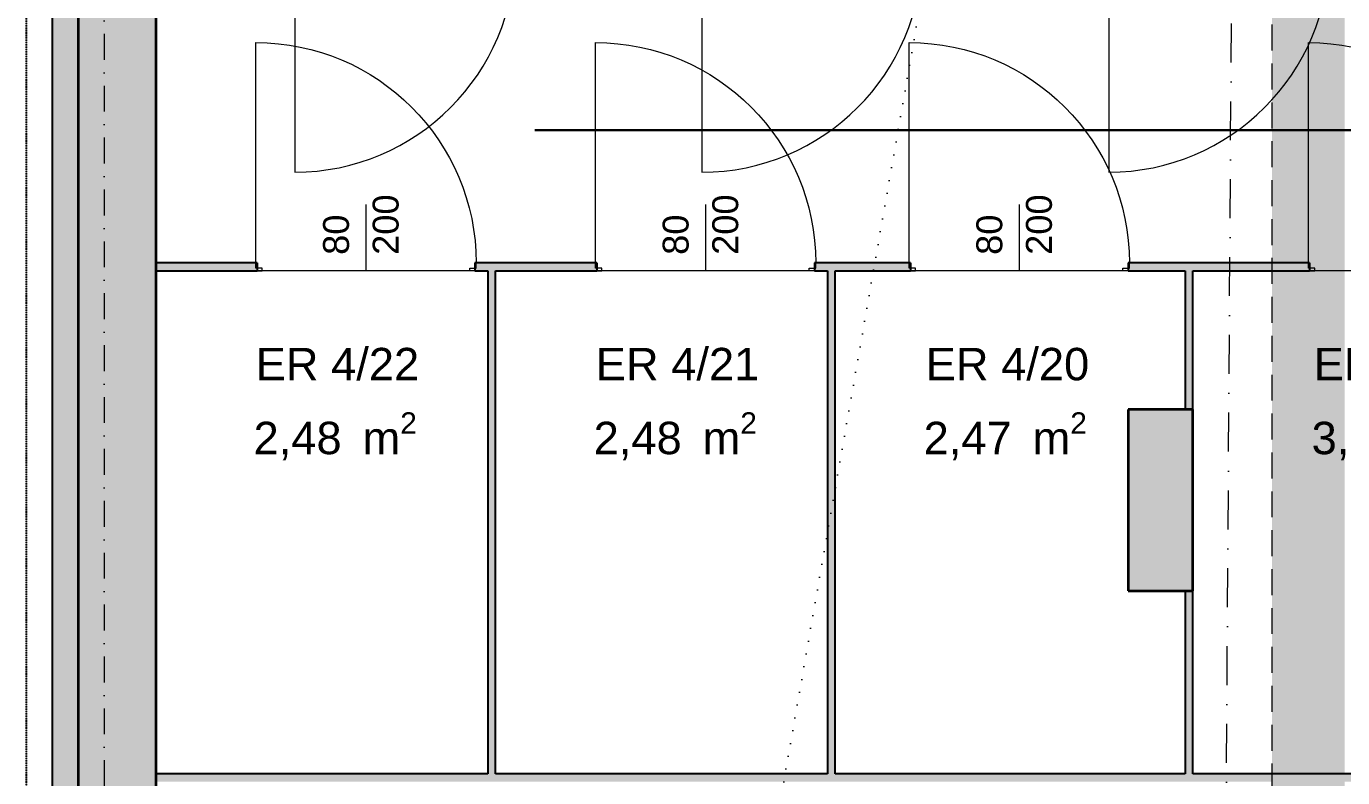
# Model space of a CAD drawing. Header units: millimetres. Extents: x 32522367 to 32638135, y 41424826 to 41540167.
# Drawn here: x 32545868 to 32550946, y 41482673 to 41485571 of the extents above; entities that cross this region are included whole.
import ezdxf
from ezdxf.enums import TextEntityAlignment as Align

# ---------------------------------------------------------------- set-up
doc = ezdxf.new("R2010")
doc.units = ezdxf.units.MM
for name, pattern in [('Punktlinie weit', [0.05, 0, -0.05]), ('Raster', [0.2, 0.1, -0.05, 0, -0.05]), ('Schnittlinie', [0.3, 0.15, -0.075, 0, -0.075]), ('Strichlinie eng', [0.1, 0.075, -0.025]), ('Strichlinie mittel', [0.15, 0.1, -0.05]), ('Strichlinie weit', [0.2, 0.15, -0.05])]:
    doc.linetypes.add(name, pattern=pattern)
for name, color, linetype in [('000 Achsraster Haupt', 251, 'Continuous'), ('110 Wand Aussen', 251, 'Continuous'), ('120 Wand Innen tragend', 251, 'Continuous'), ('130 Wand Innen', 251, 'Continuous'), ('220 Bodenaufbau', 251, 'Continuous'), ('240 Unterdaemmung', 251, 'Continuous'), ('715 Lueftung', 251, 'Continuous'), ('811 Raum 2.Erschließung_ Nebenräume_Allg.räume_Technik', 251, 'Continuous'), ('851 Marker Schnitt', 251, 'Continuous'), ('955 Polierplan Beschriftung', 251, 'Continuous'), ('Archicad Tür-Marker', 251, 'Continuous'), ('Archicad Türen', 251, 'Continuous')]:
    doc.layers.add(name, color=color, linetype=linetype)
for name, color, linetype, lineweight in [('000 Achsraster Haupt_Stift_Nr__1', 251, 'Continuous', 13), ('110 Wand Aussen_Stift_Nr__24', 251, 'Continuous', 13), ('110 Wand Aussen_Stift_Nr__29', 251, 'Continuous', 13), ('110 Wand Aussen_Stift_Nr__7', 251, 'Continuous', 25), ('110 Wand Aussen_Stift_Nr__8', 251, 'Continuous', 35), ('120 Wand Innen tragend_Stift_Nr__24', 251, 'Continuous', 13), ('120 Wand Innen tragend_Stift_Nr__8', 251, 'Continuous', 35), ('130 Wand Innen_Stift_Nr__26', 251, 'Continuous', 13), ('130 Wand Innen_Stift_Nr__7', 251, 'Continuous', 25), ('220 Bodenaufbau_Stift_Nr__6', 251, 'Continuous', 13), ('240 Unterdaemmung_Stift_Nr__6', 251, 'Continuous', 13), ('681 Fluchtlinien_Stift_Nr__10', 251, 'Continuous', 25), ('715 Lueftung_Stift_Nr__104', 251, 'Continuous', 18), ('851 Marker Schnitt_Stift_Nr__1', 251, 'Continuous', 13), ('955 Polierplan Beschriftung_Stift_Nr__1', 251, 'Continuous', 13), ('Archicad Raumstempel_Stift_Nr__1', 251, 'Continuous', 13), ('Archicad Tür-Marker_Stift_Nr__1', 251, 'Continuous', 13), ('Archicad Türen_Stift_Nr__1', 251, 'Continuous', 13), ('Archicad Türen_Stift_Nr__7', 251, 'Continuous', 25)]:
    doc.layers.add(name, color=color, linetype=linetype, lineweight=lineweight)
doc.layers.add('E_NACHRTECH', color=3, linetype='Continuous', true_color=0x00fa00)
doc.styles.add('ERSTELLTER_STIL_1', font='arial.ttf')

# ---------------------------------------------------------------- blocks, each defined once
blk = doc.blocks.new('ER 4_22__65', base_point=(13.0879, 40.3731))
at = {"layer": 'Archicad Raumstempel_Stift_Nr__1', "color": 7, "lineweight": 13, "insert": (12.7752, 40.4077), "char_height": 0.125, "attachment_point": 1, "rotation": 343.6401, "style": 'ERSTELLTER_STIL_1'}
blk.add_mtext('\\A1;{\\pql;\\pt0,0.05;\\fArial|b0|i0|c0|p0;\\W1.000000;2,48\\fArial|b0|i0|c0|p0;\\W1.000000;\\A1{\\H.66x;\\S^  ;}\\fArial|b0|i0|c0|p0;\\W1.000000; m\\fArial|b0|i0|c0|p0;\\W1.000000;\\A1{\\H.66x;\\S2^  ;}}', dxfattribs=at)
at = {"layer": 'Archicad Raumstempel_Stift_Nr__1', "color": 7, "lineweight": 13, "style": 'ERSTELLTER_STIL_1'}
for tag, p in [('ROOM_NAME', (12.8529, 40.6438)), ('DUMMY_890', (13.4473, 40.4979)), ('DUMMY_891', (12.7838, 40.4368))]:
    blk.add_attdef(tag, text='', height=0.125, rotation=343.6401, dxfattribs=at).set_placement(p, align=Align.TOP_LEFT)
blk = doc.blocks.new('ER 4_21__66', base_point=(14.3466, 40.0036))
at = {"layer": 'Archicad Raumstempel_Stift_Nr__1', "color": 7, "lineweight": 13, "insert": (14.0339, 40.0382), "char_height": 0.125, "attachment_point": 1, "rotation": 343.6401, "style": 'ERSTELLTER_STIL_1'}
blk.add_mtext('\\A1;{\\pql;\\pt0,0.05;\\fArial|b0|i0|c0|p0;\\W1.000000;2,48\\fArial|b0|i0|c0|p0;\\W1.000000;\\A1{\\H.66x;\\S^  ;}\\fArial|b0|i0|c0|p0;\\W1.000000; m\\fArial|b0|i0|c0|p0;\\W1.000000;\\A1{\\H.66x;\\S2^  ;}}', dxfattribs=at)
at = {"layer": 'Archicad Raumstempel_Stift_Nr__1', "color": 7, "lineweight": 13, "style": 'ERSTELLTER_STIL_1'}
for tag, p in [('ROOM_NAME', (14.1117, 40.2743)), ('DUMMY_890', (14.706, 40.1284)), ('DUMMY_891', (14.0425, 40.0673))]:
    blk.add_attdef(tag, text='', height=0.125, rotation=343.6401, dxfattribs=at).set_placement(p, align=Align.TOP_LEFT)
blk = doc.blocks.new('ER 4_20__67', base_point=(15.5677, 39.6452))
at = {"layer": 'Archicad Raumstempel_Stift_Nr__1', "color": 7, "lineweight": 13, "insert": (15.2551, 39.6797), "char_height": 0.125, "attachment_point": 1, "rotation": 343.6401, "style": 'ERSTELLTER_STIL_1'}
blk.add_mtext('\\A1;{\\pql;\\pt0,0.05;\\fArial|b0|i0|c0|p0;\\W1.000000;2,47\\fArial|b0|i0|c0|p0;\\W1.000000;\\A1{\\H.66x;\\S^  ;}\\fArial|b0|i0|c0|p0;\\W1.000000; m\\fArial|b0|i0|c0|p0;\\W1.000000;\\A1{\\H.66x;\\S2^  ;}}', dxfattribs=at)
at = {"layer": 'Archicad Raumstempel_Stift_Nr__1', "color": 7, "lineweight": 13, "style": 'ERSTELLTER_STIL_1'}
for tag, p in [('ROOM_NAME', (15.3328, 39.9159)), ('DUMMY_890', (15.9272, 39.77)), ('DUMMY_891', (15.2637, 39.7088))]:
    blk.add_attdef(tag, text='', height=0.125, rotation=343.6401, dxfattribs=at).set_placement(p, align=Align.TOP_LEFT)
blk = doc.blocks.new('ER 4_19__68', base_point=(17.0039, 39.2236))
at = {"layer": 'Archicad Raumstempel_Stift_Nr__1', "color": 7, "lineweight": 13, "insert": (16.6912, 39.2581), "char_height": 0.125, "attachment_point": 1, "rotation": 343.6401, "style": 'ERSTELLTER_STIL_1'}
blk.add_mtext('\\A1;{\\pql;\\pt0,0.05;\\fArial|b0|i0|c0|p0;\\W1.000000;3,39\\fArial|b0|i0|c0|p0;\\W1.000000;\\A1{\\H.66x;\\S^  ;}\\fArial|b0|i0|c0|p0;\\W1.000000; m\\fArial|b0|i0|c0|p0;\\W1.000000;\\A1{\\H.66x;\\S2^  ;}}', dxfattribs=at)
at = {"layer": 'Archicad Raumstempel_Stift_Nr__1', "color": 7, "lineweight": 13, "style": 'ERSTELLTER_STIL_1'}
for tag, p in [('ROOM_NAME', (16.769, 39.4943)), ('DUMMY_890', (17.3633, 39.3484)), ('DUMMY_891', (16.6998, 39.2872))]:
    blk.add_attdef(tag, text='', height=0.125, rotation=343.6401, dxfattribs=at).set_placement(p, align=Align.TOP_LEFT)
blk = doc.blocks.new('Decke_16', base_point=(24.3313, 82.1748))
at = {"layer": '220 Bodenaufbau_Stift_Nr__6', "color": 7, "linetype": 'Continuous', "lineweight": 13, "flags": 128}
blk.add_lwpolyline([(10.1971, 34.0265), (24.3313, 82.1748), (27.0947, 81.3636), (27.827, 83.8583), (30.4177, 83.0978), (29.6854, 80.6031), (63.8728, 70.5671)], dxfattribs=at)
blk = doc.blocks.new('Decke_117', base_point=(10.5272, 34.0859))
at = {"layer": '240 Unterdaemmung_Stift_Nr__6', "color": 7, "linetype": 'Strichlinie eng', "lineweight": 13, "flags": 128}
blk.add_lwpolyline([(10.5272, 34.0859), (19.0562, 63.1399), (21.9635, 62.2865), (22.2593, 63.2939), (26.7402, 61.9785), (24.7136, 55.0749), (22.6179, 47.9361), (22.5037, 47.9696), (22.3305, 47.3795), (22.0129, 47.4727), (21.7313, 46.5132), (22.163, 46.3865), (17.9155, 31.917)], close=True, dxfattribs=at)
blk.add_lwpolyline([(10.5272, 34.0859), (19.0562, 63.1399), (21.9635, 62.2865), (22.2593, 63.2939), (26.7402, 61.9785), (24.7136, 55.0749), (22.6179, 47.9361), (22.5037, 47.9696), (22.3305, 47.3795), (22.0129, 47.4727), (21.7313, 46.5132), (22.163, 46.3865), (17.9155, 31.917)], close=True, dxfattribs=at)
blk = doc.blocks.new('Wand_50', base_point=(16.2553, 39.3975))
at = {"layer": '120 Wand Innen tragend_Stift_Nr__24', "linetype": 'Continuous', "lineweight": 13}
blk.add_hatch(color=92, dxfattribs=at).paths.add_polyline_path([(16.0154, 39.468), (15.8182, 38.7963), (16.0581, 38.7259), (16.2553, 39.3975)])
at = {"layer": '120 Wand Innen tragend_Stift_Nr__8', "color": 7, "linetype": 'Continuous', "lineweight": 35, "flags": 128}
for points in [[(16.0154, 39.468), (15.8182, 38.7963)], [(16.2553, 39.3975), (16.0154, 39.468)], [(16.0581, 38.7259), (16.2553, 39.3975)], [(15.8182, 38.7963), (16.0581, 38.7259)]]:
    blk.add_lwpolyline(points, dxfattribs=at)
blk = doc.blocks.new('Blockrahmentür 1-Fl 27_3')
at = {"layer": 'Archicad Türen_Stift_Nr__1', "color": 7, "linetype": 'Continuous', "lineweight": 13}
for p, q in [((0.425, 0), (0.425, 0.85)), ((-0.425, -0.02), (-0.425, 0)), ((-0.425, 0), (-0.42, 0)), ((-0.42, 0), (-0.42, -0.03)), ((0.425, 0), (0.42, 0)), ((0.42, 0), (0.42, -0.03)), ((0.425, -0.02), (0.425, 0)), ((-0.4, -0.02), (-0.425, -0.02)), ((-0.42, -0.03), (-0.4, -0.03)), ((-0.4, -0.03), (-0.4, -0.02)), ((0.4, -0.03), (0.4, -0.02)), ((0.4, -0.02), (0.425, -0.02)), ((0.42, -0.03), (0.4, -0.03))]:
    blk.add_line(p, q, dxfattribs=at)
blk.add_arc((0.425, 0), 0.85, 90, 180, dxfattribs=at)
at = {"layer": 'Archicad Türen_Stift_Nr__7', "color": 7, "linetype": 'Continuous', "lineweight": 25}
for p, q in [((-0.42, 0), (-0.42, -0.03)), ((-0.42, 0), (-0.42, -0.03)), ((0.42, 0), (0.42, -0.03)), ((0.42, 0), (0.42, -0.03))]:
    blk.add_line(p, q, dxfattribs=at)
blk = doc.blocks.new('Wand_106', base_point=(12.9144, 42.2178))
at = {"layer": 'Archicad Türen', "color": 7, "linetype": 'Continuous', "lineweight": 13, "rotation": 163.6400901272619}
for p in [(13.8355, 41.9474), (15.3419, 41.5051), (16.8484, 41.0629)]:
    blk.add_blockref('Blockrahmentür 1-Fl 27_3', p, dxfattribs=at)
blk = doc.blocks.new('T Marker AUT 27_2')
at = {"layer": 'Archicad Tür-Marker_Stift_Nr__1', "color": 7, "linetype": 'Continuous', "lineweight": 13}
blk.add_line((0, 0.225), (0, -0.03), dxfattribs=at)
at = {"layer": 'Archicad Tür-Marker_Stift_Nr__1', "color": 7, "lineweight": 13, "style": 'ERSTELLTER_STIL_1'}
for tag, height, p in [('DUMMY_270', 0.1, (-0.165, 0.2614)), ('DUMMY_268', 0.1, (0.0264, 0.1852)), ('DUMMY_271', 0.0667, (-0.0983, 0)), ('DUMMY_269', 0.0667, (0.0931, 0))]:
    blk.add_attdef(tag, text='', height=height, rotation=270, dxfattribs=at).set_placement(p, align=Align.BOTTOM_LEFT)
blk = doc.blocks.new('Wand_108', base_point=(12.5764, 41.0664))
at = {"layer": '130 Wand Innen_Stift_Nr__26', "linetype": 'Continuous', "lineweight": 13}
for points in [[(12.5764, 41.0664), (12.5679, 41.0376), (12.9421, 40.9277), (12.9506, 40.9565)], [(13.7481, 40.6911), (14.1991, 40.5587), (14.2075, 40.5875), (13.7566, 40.7199)], [(15.0051, 40.3221), (15.3601, 40.2179), (15.3685, 40.2467), (15.0135, 40.3509)], [(16.1661, 39.9813), (16.8377, 39.7841), (16.8462, 39.8129), (16.1745, 40.0101)]]:
    blk.add_hatch(color=5, dxfattribs=at).paths.add_polyline_path(points)
at = {"layer": '130 Wand Innen_Stift_Nr__7', "color": 7, "linetype": 'Continuous', "lineweight": 25}
for p, q in [((12.9506, 40.9565), (12.9421, 40.9277)), ((13.7566, 40.7199), (13.7481, 40.6911)), ((14.2075, 40.5875), (14.1991, 40.5587)), ((15.0135, 40.3509), (15.0051, 40.3221)), ((15.3685, 40.2467), (15.3601, 40.2179)), ((16.1745, 40.0101), (16.1661, 39.9813)), ((16.8462, 39.8129), (16.8377, 39.7841))]:
    blk.add_line(p, q, dxfattribs=at)
at = {"layer": '130 Wand Innen_Stift_Nr__7', "color": 7, "linetype": 'Continuous', "lineweight": 25, "flags": 128}
for points in [[(12.5764, 41.0664), (12.5679, 41.0376)], [(12.5679, 41.0376), (12.9421, 40.9277)], [(12.9506, 40.9565), (12.5764, 41.0664)], [(13.7481, 40.6911), (13.7961, 40.677)], [(14.2075, 40.5875), (13.7566, 40.7199)], [(13.8249, 40.6686), (14.1991, 40.5587)], [(15.0051, 40.3221), (15.053, 40.308)], [(15.3685, 40.2467), (15.0135, 40.3509)], [(15.0818, 40.2996), (15.3601, 40.2179)], [(16.1661, 39.9813), (16.3772, 39.9193)], [(16.8462, 39.8129), (16.1745, 40.0101)], [(16.406, 39.9109), (16.8377, 39.7841)]]:
    blk.add_lwpolyline(points, dxfattribs=at)
at = {"layer": 'Archicad Tür-Marker', "color": 7, "lineweight": 13}
ref = blk.add_blockref('T Marker AUT 27_2', (13.3536, 40.8382), dxfattribs=dict(at, rotation=343.6400901272619))
ref.add_attrib('DUMMY_268', '80', dxfattribs={"layer": 'Archicad Tür-Marker_Stift_Nr__1', "color": 7, "lineweight": 13, "height": 0.1, "rotation": 73.6401, "style": 'ERSTELLTER_STIL_1'}).set_placement((13.3282, 40.8783), align=Align.BOTTOM_LEFT)
ref.add_attrib('DUMMY_270', '200', dxfattribs={"layer": 'Archicad Tür-Marker_Stift_Nr__1', "color": 7, "lineweight": 13, "height": 0.1, "rotation": 73.6401, "style": 'ERSTELLTER_STIL_1'}).set_placement((13.5119, 40.8243), align=Align.BOTTOM_LEFT)
ref = blk.add_blockref('T Marker AUT 27_2', (14.6105, 40.4692), dxfattribs=dict(at, rotation=343.6400901272619))
ref.add_attrib('DUMMY_268', '80', dxfattribs={"layer": 'Archicad Tür-Marker_Stift_Nr__1', "color": 7, "lineweight": 13, "height": 0.1, "rotation": 73.6401, "style": 'ERSTELLTER_STIL_1'}).set_placement((14.5852, 40.5093), align=Align.BOTTOM_LEFT)
ref.add_attrib('DUMMY_270', '200', dxfattribs={"layer": 'Archicad Tür-Marker_Stift_Nr__1', "color": 7, "lineweight": 13, "height": 0.1, "rotation": 73.6401, "style": 'ERSTELLTER_STIL_1'}).set_placement((14.7688, 40.4553), align=Align.BOTTOM_LEFT)
ref = blk.add_blockref('T Marker AUT 27_2', (15.7715, 40.1284), dxfattribs=dict(at, rotation=343.6400901272619))
ref.add_attrib('DUMMY_268', '80', dxfattribs={"layer": 'Archicad Tür-Marker_Stift_Nr__1', "color": 7, "lineweight": 13, "height": 0.1, "rotation": 73.6401, "style": 'ERSTELLTER_STIL_1'}).set_placement((15.7462, 40.1684), align=Align.BOTTOM_LEFT)
ref.add_attrib('DUMMY_270', '200', dxfattribs={"layer": 'Archicad Tür-Marker_Stift_Nr__1', "color": 7, "lineweight": 13, "height": 0.1, "rotation": 73.6401, "style": 'ERSTELLTER_STIL_1'}).set_placement((15.9299, 40.1145), align=Align.BOTTOM_LEFT)
at = {"layer": 'Archicad Türen', "color": 7, "linetype": 'Continuous', "lineweight": 13, "xscale": -1, "rotation": 343.6400901272619}
for p in [(13.3536, 40.8382), (14.6105, 40.4692), (15.7715, 40.1284), (17.2492, 39.6946)]:
    blk.add_blockref('Blockrahmentür 1-Fl 27_3', p, dxfattribs=at)
blk = doc.blocks.new('Wand_110', base_point=(12.0172, 39.1617))
at = {"layer": '130 Wand Innen_Stift_Nr__26', "linetype": 'Continuous', "lineweight": 13}
blk.add_hatch(color=5, dxfattribs=at).paths.add_polyline_path([(12.013, 39.1473), (19.4013, 36.9785), (19.4097, 37.0073), (12.0215, 39.1761)])
at = {"layer": '130 Wand Innen_Stift_Nr__7', "color": 7, "linetype": 'Continuous', "lineweight": 25, "flags": 128}
for points in [[(12.0215, 39.1761), (12.013, 39.1473)], [(13.2496, 38.8156), (12.0215, 39.1761)], [(14.5066, 38.4466), (13.2784, 38.8071)], [(15.8307, 38.0579), (14.5354, 38.4381)], [(17.5339, 37.5579), (15.8595, 38.0494)]]:
    blk.add_lwpolyline(points, dxfattribs=at)
blk = doc.blocks.new('Wand_120', base_point=(16.2553, 39.3975))
at = {"layer": '130 Wand Innen_Stift_Nr__26', "linetype": 'Continuous', "lineweight": 13}
blk.add_hatch(color=5, dxfattribs=at).paths.add_polyline_path([(16.2553, 39.3975), (16.406, 39.9109), (16.3772, 39.9193), (16.2265, 39.406)])
at = {"layer": '130 Wand Innen_Stift_Nr__7', "color": 7, "linetype": 'Continuous', "lineweight": 25, "flags": 128}
for points in [[(16.3772, 39.9193), (16.2265, 39.406)], [(16.2553, 39.3975), (16.406, 39.9109)], [(16.2265, 39.406), (16.2553, 39.3975)]]:
    blk.add_lwpolyline(points, dxfattribs=at)
blk = doc.blocks.new('Wand_121', base_point=(16.0581, 38.7259))
at = {"layer": '130 Wand Innen_Stift_Nr__26', "linetype": 'Continuous', "lineweight": 13}
blk.add_hatch(color=5, dxfattribs=at).paths.add_polyline_path([(16.0293, 38.7343), (15.8307, 38.0579), (15.8595, 38.0494), (16.0581, 38.7259)])
at = {"layer": '130 Wand Innen_Stift_Nr__7', "color": 7, "linetype": 'Continuous', "lineweight": 25, "flags": 128}
for points in [[(16.0293, 38.7343), (15.8307, 38.0579)], [(15.8595, 38.0494), (16.0581, 38.7259)], [(16.0581, 38.7259), (16.0293, 38.7343)]]:
    blk.add_lwpolyline(points, dxfattribs=at)
blk = doc.blocks.new('Wand_139', base_point=(13.8045, 40.7058))
at = {"layer": '130 Wand Innen_Stift_Nr__26', "linetype": 'Continuous', "lineweight": 13}
blk.add_hatch(color=5, dxfattribs=at).paths.add_polyline_path([(13.7961, 40.677), (13.2496, 38.8156), (13.2784, 38.8071), (13.8249, 40.6686)])
at = {"layer": '130 Wand Innen_Stift_Nr__7', "color": 7, "linetype": 'Continuous', "lineweight": 25, "flags": 128}
for points in [[(13.7961, 40.677), (13.2496, 38.8156)], [(13.2784, 38.8071), (13.8249, 40.6686)]]:
    blk.add_lwpolyline(points, dxfattribs=at)
blk = doc.blocks.new('Wand_140', base_point=(15.0615, 40.3368))
at = {"layer": '130 Wand Innen_Stift_Nr__26', "linetype": 'Continuous', "lineweight": 13}
blk.add_hatch(color=5, dxfattribs=at).paths.add_polyline_path([(15.053, 40.308), (14.5066, 38.4466), (14.5354, 38.4381), (15.0818, 40.2996)])
at = {"layer": '130 Wand Innen_Stift_Nr__7', "color": 7, "linetype": 'Continuous', "lineweight": 25, "flags": 128}
for points in [[(15.053, 40.308), (14.5066, 38.4466)], [(14.5354, 38.4381), (15.0818, 40.2996)]]:
    blk.add_lwpolyline(points, dxfattribs=at)
blk = doc.blocks.new('Wand_211', base_point=(7.6485, 24.2797))
at = {"layer": '110 Wand Aussen_Stift_Nr__24', "linetype": 'Continuous', "lineweight": 13}
blk.add_hatch(color=92, dxfattribs=at).paths.add_polyline_path([(7.733, 24.5675), (24.5347, 81.8024), (24.2468, 81.8869), (7.4452, 24.652)])
at = {"layer": '110 Wand Aussen_Stift_Nr__29', "linetype": 'Continuous', "lineweight": 13}
blk.add_hatch(color=6, dxfattribs=at).paths.add_polyline_path([(7.2647, 24.3924), (7.3607, 24.3642), (24.3313, 82.1748), (24.2354, 82.2029)])
at = {"layer": '110 Wand Aussen_Stift_Nr__7', "color": 7, "linetype": 'Continuous', "lineweight": 25, "flags": 128}
blk.add_lwpolyline([(19.605, 66.4297), (7.2647, 24.3924)], dxfattribs=at)
at = {"layer": '110 Wand Aussen_Stift_Nr__8', "color": 7, "linetype": 'Continuous', "lineweight": 35}
blk.add_line((24.2468, 81.8869), (7.4452, 24.652), dxfattribs=at)
at = {"layer": '110 Wand Aussen_Stift_Nr__8', "color": 7, "linetype": 'Continuous', "lineweight": 35, "flags": 128}
blk.add_lwpolyline([(7.733, 24.5675), (19.9889, 66.3171)], dxfattribs=at)
blk = doc.blocks.new('Träger_17', base_point=(15.4215, 34.9775))
at = {"layer": '715 Lueftung_Stift_Nr__104', "linetype": 'Continuous', "lineweight": 0, "true_color": 0x260033}
blk.add_hatch(color=198, dxfattribs=at).paths.add_polyline_path([(15.5953, 35.0724), (21.6824, 55.8083), (21.4138, 55.8872), (15.2477, 34.8826)])
at = {"layer": '715 Lueftung_Stift_Nr__104', "color": 202, "linetype": 'Strichlinie mittel', "lineweight": 18, "true_color": 0x9900cc, "flags": 128}
blk.add_lwpolyline([(15.2477, 34.8826), (21.4138, 55.8872)], dxfattribs=at)
blk = doc.blocks.new('Schnittebene_1', base_point=(-0.5412, -16.9326))
at = {"layer": '851 Marker Schnitt_Stift_Nr__1', "color": 7, "linetype": 'Schnittlinie', "lineweight": 13}
blk.add_line((-0.5124, -16.8369), (28.836, 80.7482), dxfattribs=at)
blk = doc.blocks.new('Etikett_56', base_point=(7.3607, 24.3642))
at = {"layer": '955 Polierplan Beschriftung_Stift_Nr__1', "color": 7, "linetype": 'Punktlinie weit', "lineweight": 13}
blk.add_line((7.3607, 24.3642), (27.8669, 65.8166), dxfattribs=at)
blk = doc.blocks.new('Standard-Rastermarker')
at = {"layer": '000 Achsraster Haupt_Stift_Nr__1', "color": 7, "linetype": 'Raster', "lineweight": 13}
blk.add_line((1, 0), (73, 0), dxfattribs=at)
at = {"layer": '000 Achsraster Haupt_Stift_Nr__1', "color": 7, "lineweight": 13, "style": 'ERSTELLTER_STIL_1'}
for tag, p in [('AC_MarkerText_1_0', (-0.3593, -0.0343)), ('AC_MarkerText_1_1', (74.1407, -0.0343))]:
    blk.add_attdef(tag, text='', height=0.15, rotation=90, dxfattribs=at).set_placement(p, align=Align.TOP_CENTER)

msp = doc.modelspace()

# ---------------------------------------------------------------- linework, layer by layer
at = {"layer": '681 Fluchtlinien_Stift_Nr__10', "color": 1, "linetype": 'Strichlinie weit', "lineweight": 25}
msp.add_lwpolyline([(32545868.865, 41441712.417), (32545868.431, 41527613.435), (32593380.819, 41527613.674), (32593380.92, 41507613.674), (32565868.532, 41507613.536), (32565868.764, 41461712.518), (32607781.152, 41461712.73), (32607781.069, 41478013.747), (32627781.069, 41478013.848), (32627781.253, 41441712.831)], close=True, dxfattribs=at)
msp.add_lwpolyline([(32587378.862, 41441712.627), (32545868.865, 41441712.417), (32545868.431, 41527613.435), (32587378.435, 41527613.644)], dxfattribs=at)
at = {"layer": '811 Raum 2.Erschließung_ Nebenräume_Allg.räume_Technik', "color": 31, "linetype": 'Continuous', "lineweight": 0, "true_color": 0xffcc66, "flags": 128}
for points in [[(32546368.558, 41501368.436), (32546368.682, 41477383.436), (32554068.682, 41477383.476), (32554068.673, 41479263.475), (32553478.672, 41479263.473), (32553478.671, 41479463.473), (32554068.672, 41479463.475), (32554068.561, 41501368.476)], [(32547648.654, 41482688.444), (32547648.645, 41484628.443), (32546368.644, 41484628.437), (32546368.654, 41482688.437)], [(32548958.654, 41482688.45), (32548958.645, 41484628.45), (32547678.645, 41484628.444), (32547678.654, 41482688.444)], [(32550118.655, 41483393.456), (32550118.651, 41484093.456), (32550338.651, 41484093.457), (32550338.648, 41484628.457), (32548988.645, 41484628.45), (32548988.654, 41482688.45), (32550338.658, 41482688.457), (32550338.655, 41483393.457)], [(32552113.654, 41482688.466), (32552113.644, 41484628.466), (32550368.648, 41484628.457), (32550368.651, 41484093.457), (32550368.655, 41483393.457), (32550368.658, 41482688.457)], [(32550118.655, 41483393.456), (32550118.651, 41484093.456), (32550368.651, 41484093.457), (32550368.655, 41483393.457)]]:
    msp.add_lwpolyline(points, close=True, dxfattribs=at)
at = {"layer": 'E_NACHRTECH', "color": 3, "lineweight": 30}
msp.add_lwpolyline([(32547829.382, 41485170.617), (32553868.643, 41485170.617)], dxfattribs=at)

# ---------------------------------------------------------------- block references
at = {"layer": '000 Achsraster Haupt', "color": 7, "linetype": 'Continuous', "lineweight": 18, "xscale": 1000, "yscale": 1000, "zscale": 1000, "rotation": 270.0002954042531}
msp.add_blockref('Standard-Rastermarker', (32546168.39, 41535366.53), dxfattribs=at)
at = {"layer": '110 Wand Aussen', "color": 7, "lineweight": 35, "xscale": 1000, "yscale": 1000, "zscale": 1000, "rotation": 16.36019999999994}
msp.add_blockref('Wand_211', (32546368.733, 41467163.42), dxfattribs=at)
at = {"layer": '120 Wand Innen tragend', "color": 7, "lineweight": 35, "xscale": 1000, "yscale": 1000, "zscale": 1000, "rotation": 16.36019999999994}
msp.add_blockref('Wand_50', (32550368.651, 41484093.457), dxfattribs=at)
at = {"layer": '130 Wand Innen', "color": 7, "lineweight": 35, "xscale": 1000, "yscale": 1000, "zscale": 1000, "rotation": 16.36019999999994}
for name, p in [('Wand_106', (32546368.638, 41485858.437)), ('Wand_108', (32546368.644, 41484658.437)), ('Wand_110', (32546368.654, 41482673.437)), ('Wand_139', (32547648.644, 41484658.443)), ('Wand_140', (32548958.644, 41484658.45)), ('Wand_120', (32550368.651, 41484093.457)), ('Wand_121', (32550368.655, 41483393.457))]:
    msp.add_blockref(name, p, dxfattribs=at)
at = {"layer": '220 Bodenaufbau', "color": 7, "linetype": 'Continuous', "lineweight": 13, "xscale": 1000, "yscale": 1000, "zscale": 1000, "rotation": 16.36019999999994}
msp.add_blockref('Decke_16', (32546068.423, 41527413.443), dxfattribs=at)
at = {"layer": '240 Unterdaemmung', "color": 7, "linetype": 'Strichlinie eng', "lineweight": 13, "xscale": 1000, "yscale": 1000, "zscale": 1000, "rotation": 16.36019999999994}
msp.add_blockref('Decke_117', (32546368.682, 41477383.436), dxfattribs=at)
at = {"layer": '715 Lueftung', "color": 8, "lineweight": 13, "xscale": 1000, "yscale": 1000, "zscale": 1000, "rotation": 16.36019999999994}
msp.add_blockref('Träger_17', (32550813.665, 41479617.549), dxfattribs=at)
at = {"layer": '811 Raum 2.Erschließung_ Nebenräume_Allg.räume_Technik', "color": 7, "linetype": 'Continuous', "lineweight": 13, "xscale": 1000, "yscale": 1000, "zscale": 1000, "rotation": 16.36019999999994}
for name, p, values in [('ER 4_22__65', (32547054.682, 41484137.369), {'ROOM_NAME': 'ER 4/22'}), ('ER 4_21__66', (32548366.526, 41484137.376), {'ROOM_NAME': 'ER 4/21'}), ('ER 4_20__67', (32549639.212, 41484137.382), {'ROOM_NAME': 'ER 4/20'}), ('ER 4_19__68', (32551135.96, 41484137.39), {'ROOM_NAME': 'ER 4/19'})]:
    msp.add_blockref(name, p, dxfattribs=at).add_auto_attribs(values)
at = {"layer": '851 Marker Schnitt', "color": 7, "lineweight": 13, "xscale": 1000, "yscale": 1000, "zscale": 1000, "rotation": 16.36019999999994}
msp.add_blockref('Schnittebene_1', (32550119.044, 41425312.936), dxfattribs=at)
at = {"layer": '955 Polierplan Beschriftung', "color": 7, "linetype": 'Continuous', "lineweight": 13, "xscale": 1000, "yscale": 1000, "zscale": 1000, "rotation": 16.36019999999994}
msp.add_blockref('Etikett_56', (32546068.738, 41467163.416), dxfattribs=at)

doc.saveas('drawing.dxf')
